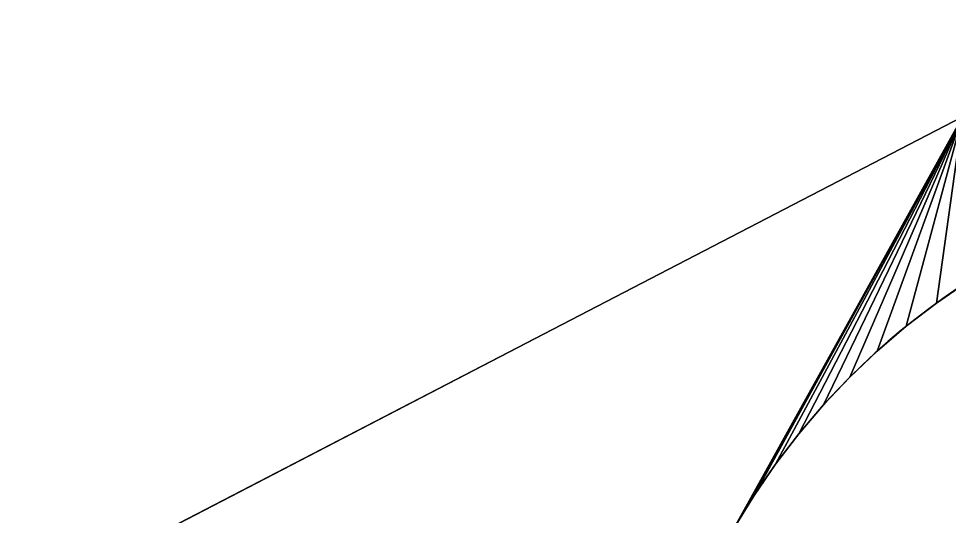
# Model space of a CAD drawing. Header units: millimetres. Extents: x 2854 to 3045, y 1707 to 1839.
# Drawn here: x 2854.92 to 2861.32, y 1716.61 to 1720.03 of the extents above; entities that cross this region are included whole.
import ezdxf

# ---------------------------------------------------------------- set-up
doc = ezdxf.new("R2010")
doc.units = ezdxf.units.MM

# ---------------------------------------------------------------- blocks, each defined once
blk = doc.blocks.new('Cilindro')
at = {"color": 250, "true_color": 0x1e1e1e}
for p, q in [((9.7606, 10.0001, 12.3261), (16.2486, 10.0004, 8.9602)), ((9.7608, 0.0001, 12.326), (16.2488, 0.0004, 8.9602))]:
    blk.add_line(p, q, dxfattribs=at)
at = {"color": 40, "true_color": 0xffcc32}
blk.add_line((9.9389, 0.0002, 11.0451), (9.9388, 10.0002, 11.0451), dxfattribs=at)
for p, q in [((10.1466, 0.0002, 10.8857), (10.1465, 10.0002, 10.8857)), ((10.3457, 0.0002, 10.7157), (10.3455, 10.0002, 10.7157)), ((10.5355, 0.0002, 10.5355), (10.5354, 10.0002, 10.5355)), ((10.7157, 0.0002, 10.3457), (10.7156, 10.0002, 10.3457)), ((10.8857, 0.0002, 10.1466), (10.8856, 10.0002, 10.1466)), ((11.0451, 0.0002, 9.9389), (11.045, 10.0002, 9.9389)), ((11.1934, 0.0002, 9.7232), (11.1932, 10.0002, 9.7232))]:
    blk.add_line(p, q)
at = {"color": 250, "true_color": 0x1e1e1e, "extrusion": (1.32248e-05, -1, -2.54174e-07)}
for centre in [(7, 7, -10), (7, 7, 0)]:
    blk.add_circle(centre, 5, dxfattribs=at)
at = {"color": 250, "true_color": 0x1e1e1e}
mesh = blk.add_polyface(dxfattribs=at)
corners = [(6.9999, 10.0001, 12), (4.2391, 10, 12.3261), (9.7606, 10.0001, 12.3261), (9.7238, 10.0001, 12.346), (4.5594, 10.0001, 12.4813), (9.4403, 10.0001, 12.4813), (4.8497, 10.0001, 12.6015), (9.1501, 10.0001, 12.6015), (5.1458, 10.0001, 12.7063), (8.854, 10.0001, 12.7063), (5.447, 10.0001, 12.7956), (8.5528, 10.0001, 12.7956), (5.7524, 10.0001, 12.8689), (8.2473, 10.0001, 12.8689), (6.0613, 10.0001, 12.9261), (7.9385, 10.0001, 12.9261), (6.3727, 10.0001, 12.9671), (7.627, 10.0001, 12.9671), (6.6859, 10.0001, 12.9918), (7.3139, 10.0001, 12.9918), (6.9999, 10.0001, 13), (6.6859, 10.0001, 1.0082), (7.3139, 10.0001, 1.0082), (6.9999, 10.0001, 1), (6.3727, 10.0001, 1.0329), (7.627, 10.0001, 1.0329), (6.0613, 10.0001, 1.0739), (7.9385, 10.0001, 1.0739), (5.7524, 10.0001, 1.1311), (8.2473, 10.0001, 1.1311), (5.447, 10.0001, 1.2044), (8.5528, 10.0001, 1.2044), (5.1458, 10.0001, 1.2937), (8.854, 10.0001, 1.2937), (4.8497, 10.0001, 1.3985), (9.1501, 10.0001, 1.3985), (4.5594, 10.0001, 1.5187), (9.4403, 10.0001, 1.5187), (4.2759, 10.0001, 1.654), (9.7238, 10.0001, 1.654), (4.2391, 10, 1.674), (9.7606, 10.0001, 1.674), (7.5225, 10.0001, 2.0274), (7.782, 10.0001, 2.0616), (8.0394, 10.0001, 2.1093), (8.294, 10.0001, 2.1704), (8.545, 10.0001, 2.2447), (8.7917, 10.0001, 2.3321), (16.2486, 10.0004, 5.0398), (9.0336, 10.0001, 2.4323), (9.2698, 10.0001, 2.545), (9.4999, 10.0002, 2.6699), (9.7231, 10.0002, 2.8067), (9.9388, 10.0002, 2.9549), (10.1465, 10.0002, 3.1143), (10.3455, 10.0002, 3.2843), (10.5354, 10.0002, 3.4645), (10.7156, 10.0002, 3.6543), (10.8856, 10.0002, 3.8534), (13.9999, 10.0003, 7), (11.9999, 10.0002, 7), (11.993, 10.0002, 7.2617), (14.0425, 10.0003, 7.3235), (11.9725, 10.0002, 7.5226), (16.2486, 10.0004, 8.9602), (11.33, 10.0002, 9.5), (11.1932, 10.0002, 9.7232), (11.045, 10.0002, 9.9389), (10.8856, 10.0002, 10.1466), (10.7156, 10.0002, 10.3457), (10.5354, 10.0002, 10.5355), (10.3455, 10.0002, 10.7157), (10.1465, 10.0002, 10.8857), (9.9388, 10.0002, 11.0451), (9.7231, 10.0002, 11.1934), (9.4999, 10.0001, 11.3301), (9.2698, 10.0001, 11.455), (9.0336, 10.0001, 11.5677), (8.7917, 10.0001, 11.6679), (8.545, 10.0001, 11.7553), (8.294, 10.0001, 11.8296), (8.0394, 10.0001, 11.8907), (7.782, 10.0001, 11.9384), (7.5225, 10.0001, 11.9726), (7.2615, 10.0001, 11.9932)]
mesh.append_faces([[corners[k] for k in face] for face in [(19, 18, 20), (21, 22, 23)]], dxfattribs={"vtx0": -1, "color": 250})
mesh.append_faces([[corners[k] for k in face] for face in [(2, 1, 3), (3, 4, 5), (5, 6, 7), (7, 8, 9), (9, 10, 11), (11, 12, 13), (13, 14, 15), (15, 16, 17), (17, 18, 19), (22, 24, 25), (25, 26, 27), (27, 28, 29), (29, 30, 31), (31, 32, 33), (33, 34, 35), (35, 36, 37), (37, 38, 39), (39, 40, 41), (41, 47, 48), (64, 65, 2)]], dxfattribs={"vtx0": -1, "vtx1": -1, "color": 250})
mesh.append_faces([[corners[k] for k in face] for face in [(0, 1, 2), (41, 40, 42)]], dxfattribs={"vtx0": -1, "vtx1": -1, "vtx2": -1, "color": 250})
mesh.append_faces([[corners[k] for k in face] for face in [(41, 42, 43), (41, 43, 44), (41, 44, 45), (41, 45, 46), (41, 46, 47), (48, 47, 49), (48, 49, 50), (48, 50, 51), (48, 51, 52), (48, 52, 53), (48, 53, 54), (48, 54, 55), (48, 55, 56), (48, 56, 57), (48, 57, 58), (59, 60, 61), (62, 61, 63), (2, 65, 66), (2, 66, 67), (2, 67, 68), (2, 68, 69), (2, 69, 70), (2, 70, 71), (2, 71, 72), (2, 72, 73), (2, 73, 74), (2, 74, 75), (2, 75, 76), (2, 76, 77), (2, 77, 78), (2, 78, 79), (2, 79, 80), (2, 80, 81), (2, 81, 82), (2, 82, 83), (2, 83, 84), (2, 84, 0)]], dxfattribs={"vtx0": -1, "vtx2": -1, "color": 250})
mesh = blk.add_polyface(dxfattribs=at)
corners = [(9.9388, 10.0002, 11.0451), (9.7232, 0.0002, 11.1934), (9.7231, 10.0002, 11.1934), (9.9389, 0.0002, 11.0451)]
mesh.append_faces([[corners[k] for k in face] for face in [(0, 1, 2), (1, 0, 3)]], dxfattribs={"vtx0": -1, "color": 250})
mesh = blk.add_polyface(dxfattribs=at)
corners = [(9.7608, 0.0001, 12.326), (16.2486, 10.0004, 8.9602), (9.7606, 10.0001, 12.3261), (16.2488, 0.0004, 8.9602)]
mesh.append_faces([[corners[k] for k in face] for face in [(0, 1, 2), (1, 0, 3)]], dxfattribs={"vtx0": -1, "color": 250})
mesh = blk.add_polyface(dxfattribs=at)
corners = [(10.1465, 10.0002, 10.8857), (9.9389, 0.0002, 11.0451), (9.9388, 10.0002, 11.0451), (10.1466, 0.0002, 10.8857)]
mesh.append_faces([[corners[k] for k in face] for face in [(0, 1, 2), (1, 0, 3)]], dxfattribs={"vtx0": -1, "color": 250})
mesh = blk.add_polyface(dxfattribs=at)
corners = [(10.3455, 10.0002, 10.7157), (10.1466, 0.0002, 10.8857), (10.1465, 10.0002, 10.8857), (10.3457, 0.0002, 10.7157)]
mesh.append_faces([[corners[k] for k in face] for face in [(0, 1, 2), (1, 0, 3)]], dxfattribs={"vtx0": -1, "color": 250})
mesh = blk.add_polyface(dxfattribs=at)
corners = [(10.5354, 10.0002, 10.5355), (10.3457, 0.0002, 10.7157), (10.3455, 10.0002, 10.7157), (10.5355, 0.0002, 10.5355)]
mesh.append_faces([[corners[k] for k in face] for face in [(0, 1, 2), (1, 0, 3)]], dxfattribs={"vtx0": -1, "color": 250})
mesh = blk.add_polyface(dxfattribs=at)
corners = [(10.5354, 10.0002, 10.5355), (10.7157, 0.0002, 10.3457), (10.5355, 0.0002, 10.5355), (10.7156, 10.0002, 10.3457)]
mesh.append_faces([[corners[k] for k in face] for face in [(0, 1, 2), (1, 0, 3)]], dxfattribs={"vtx0": -1, "color": 250})
mesh = blk.add_polyface(dxfattribs=at)
corners = [(10.7156, 10.0002, 10.3457), (10.8857, 0.0002, 10.1466), (10.7157, 0.0002, 10.3457), (10.8856, 10.0002, 10.1466)]
mesh.append_faces([[corners[k] for k in face] for face in [(0, 1, 2), (1, 0, 3)]], dxfattribs={"vtx0": -1, "color": 250})
mesh = blk.add_polyface(dxfattribs=at)
corners = [(10.8856, 10.0002, 10.1466), (11.0451, 0.0002, 9.9389), (10.8857, 0.0002, 10.1466), (11.045, 10.0002, 9.9389)]
mesh.append_faces([[corners[k] for k in face] for face in [(0, 1, 2), (1, 0, 3)]], dxfattribs={"vtx0": -1, "color": 250})
mesh = blk.add_polyface(dxfattribs=at)
corners = [(11.045, 10.0002, 9.9389), (11.1934, 0.0002, 9.7232), (11.0451, 0.0002, 9.9389), (11.1932, 10.0002, 9.7232)]
mesh.append_faces([[corners[k] for k in face] for face in [(0, 1, 2), (1, 0, 3)]], dxfattribs={"vtx0": -1, "color": 250})
mesh = blk.add_polyface(dxfattribs=at)
corners = [(11.1932, 10.0002, 9.7232), (11.3301, 0.0002, 9.5), (11.1934, 0.0002, 9.7232), (11.33, 10.0002, 9.5)]
mesh.append_faces([[corners[k] for k in face] for face in [(0, 1, 2), (1, 0, 3)]], dxfattribs={"vtx0": -1, "color": 250})
mesh = blk.add_polyface(dxfattribs=at)
corners = [(7.314, 0.0001, 1.0082), (6.686, 0.0001, 1.0082), (7, 0.0001, 1), (7.6272, 0.0001, 1.0329), (6.3728, 0.0001, 1.0329), (7.9386, 0.0001, 1.0739), (6.0614, 0.0001, 1.0739), (8.2475, 0.0001, 1.1311), (5.7525, 0.0001, 1.1311), (8.5529, 0.0001, 1.2044), (5.4471, 0.0001, 1.2044), (8.8541, 0.0001, 1.2937), (5.1459, 0.0001, 1.2937), (9.1502, 0.0001, 1.3985), (4.8498, 0.0001, 1.3985), (9.4404, 0.0001, 1.5187), (4.5596, 0.0001, 1.5187), (9.7239, 0.0001, 1.654), (4.2761, 0.0001, 1.654), (9.7608, 0.0001, 1.674), (4.2392, 0, 1.674), (7.5226, 0.0001, 2.0274), (7.7822, 0.0001, 2.0616), (8.0396, 0.0001, 2.1093), (8.2941, 0.0001, 2.1704), (8.5451, 0.0001, 2.2447), (8.7918, 0.0001, 2.3321), (16.2488, 0.0004, 5.0398), (9.0337, 0.0001, 2.4323), (9.27, 0.0001, 2.545), (9.5, 0.0002, 2.6699), (9.7232, 0.0002, 2.8066), (9.9389, 0.0002, 2.9549), (10.1466, 0.0002, 3.1143), (10.3457, 0.0002, 3.2843), (10.5355, 0.0002, 3.4645), (10.7157, 0.0002, 3.6543), (10.8857, 0.0002, 3.8534), (12, 0.0002, 7), (14, 0.0003, 7), (11.9931, 0.0002, 7.2617), (14.0426, 0.0003, 7.3235), (11.9726, 0.0002, 7.5226), (11.3301, 0.0002, 9.5), (16.2488, 0.0004, 8.9602), (9.7608, 0.0001, 12.326), (11.1934, 0.0002, 9.7232), (11.0451, 0.0002, 9.9389), (10.8857, 0.0002, 10.1466), (10.7157, 0.0002, 10.3457), (10.5355, 0.0002, 10.5355), (10.3457, 0.0002, 10.7157), (10.1466, 0.0002, 10.8857), (9.9389, 0.0002, 11.0451), (9.7232, 0.0002, 11.1934), (9.5, 0.0001, 11.3301), (9.27, 0.0001, 11.455), (9.0337, 0.0001, 11.5677), (8.7918, 0.0001, 11.6679), (8.5451, 0.0001, 11.7553), (8.2941, 0.0001, 11.8296), (8.0396, 0.0001, 11.8907), (7.7822, 0.0001, 11.9384), (7.5226, 0.0001, 11.9726), (7.2617, 0.0001, 11.9931), (7, 0.0001, 12), (4.2392, 0, 12.326), (9.7239, 0.0001, 12.346), (4.2761, 0.0001, 12.346), (9.4404, 0.0001, 12.4813), (4.5596, 0.0001, 12.4813), (9.1502, 0.0001, 12.6015), (4.8498, 0.0001, 12.6015), (8.8541, 0.0001, 12.7063), (5.1459, 0.0001, 12.7063), (8.5529, 0.0001, 12.7956), (5.4471, 0.0001, 12.7956), (8.2475, 0.0001, 12.8689), (5.7525, 0.0001, 12.8689), (7.9386, 0.0001, 12.9261), (6.0614, 0.0001, 12.9261), (7.6272, 0.0001, 12.9671), (6.3728, 0.0001, 12.9671), (7.314, 0.0001, 12.9918), (6.686, 0.0001, 12.9918), (7, 0.0001, 13)]
mesh.append_faces([[corners[k] for k in face] for face in [(0, 1, 2), (84, 83, 85)]], dxfattribs={"vtx0": -1, "color": 250})
mesh.append_faces([[corners[k] for k in face] for face in [(21, 19, 22), (22, 19, 23), (23, 19, 24), (24, 19, 25), (25, 19, 26), (26, 27, 28), (28, 27, 29), (29, 27, 30), (30, 27, 31), (31, 27, 32), (32, 27, 33), (33, 27, 34), (34, 27, 35), (35, 27, 36), (36, 27, 37), (38, 39, 40), (40, 41, 42), (43, 45, 46), (46, 45, 47), (47, 45, 48), (48, 45, 49), (49, 45, 50), (50, 45, 51), (51, 45, 52), (52, 45, 53), (53, 45, 54), (54, 45, 55), (55, 45, 56), (56, 45, 57), (57, 45, 58), (58, 45, 59), (59, 45, 60), (60, 45, 61), (61, 45, 62), (62, 45, 63), (63, 45, 64), (64, 45, 65)]], dxfattribs={"vtx0": -1, "vtx1": -1, "color": 250})
mesh.append_faces([[corners[k] for k in face] for face in [(20, 19, 21), (66, 65, 45)]], dxfattribs={"vtx0": -1, "vtx1": -1, "vtx2": -1, "color": 250})
mesh.append_faces([[corners[k] for k in face] for face in [(1, 0, 3), (4, 3, 5), (6, 5, 7), (8, 7, 9), (10, 9, 11), (12, 11, 13), (14, 13, 15), (16, 15, 17), (18, 17, 19), (26, 19, 27), (43, 44, 45), (66, 45, 67), (68, 67, 69), (70, 69, 71), (72, 71, 73), (74, 73, 75), (76, 75, 77), (78, 77, 79), (80, 79, 81), (82, 81, 83)]], dxfattribs={"vtx0": -1, "vtx2": -1, "color": 250})

msp = doc.modelspace()

# ---------------------------------------------------------------- block references
at = {"color": 40, "true_color": 0xf8d731, "extrusion": (0, 1, -1.16018e-14)}
msp.add_blockref('Cilindro', (-2871.1721, 0.0003, 1707.0282), dxfattribs=at)

doc.saveas('drawing.dxf')
